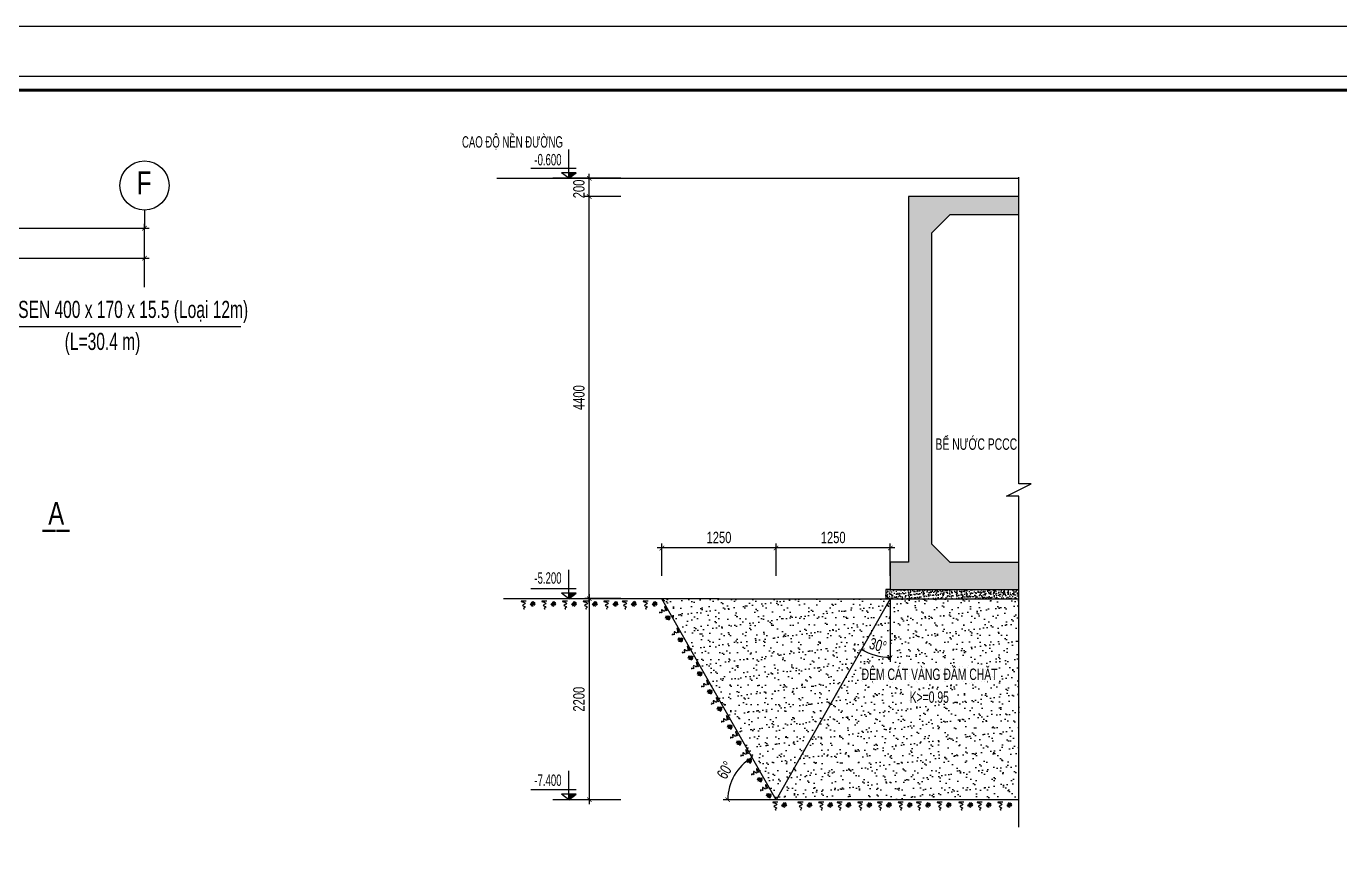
# Model space of a CAD drawing. Header units: millimetres. Extents: x -743195 to -406795, y -426565 to -367165.
# Drawn here: x -703179 to -674423, y -385035 to -367165 of the extents above; entities that cross this region are included whole.
import ezdxf
from ezdxf.enums import TextEntityAlignment as Align

# ---------------------------------------------------------------- set-up
doc = ezdxf.new("R2010")
doc.units = ezdxf.units.MM
doc.header["$LTSCALE"] = 1000
doc.header["$MEASUREMENT"] = 0
for name, color, linetype in [('CDC-KHUNGTEN', 7, 'Continuous'), ('CDC.02.DIM', 1, 'Continuous'), ('CDC.03.BORDER', 3, 'Continuous'), ('CDC.06.TEXT', 2, 'Continuous'), ('CDC.10.HATCH', 251, 'Continuous'), ('CHI', 1, 'Continuous'), ('DIM', 1, 'Continuous'), ('KCS_CHI', 1, 'Continuous'), ('KCS_HATCH', 8, 'Continuous')]:
    doc.layers.add(name, color=color, linetype=linetype)
doc.styles.add('ARIAL', font='arial.ttf', dxfattribs={"width": 0.7})
doc.styles.add('KCS_SMTEXT', font='arial.ttf', dxfattribs={"width": 0.7})
doc.dimstyles.new('1.50 HHT', dxfattribs={"dimscale": 100, "dimtxt": 2.5, "dimasz": 1, "dimexe": 1, "dimexo": 0, "dimgap": 1, "dimtad": 1, "dimdec": 0, "dimlfac": 0.5, "dimdsep": 46, "dimtxsty": 'ARIAL', "dimblk": 'ARCHTICK', "dimcen": 1, "dimdle": 1, "dimclrd": 1, "dimclre": 1, "dimclrt": 2, "dimadec": 0, "dimazin": 0, "dimtfac": 0.00072, "dimtdec": 0, "dimtix": 1, "dimtmove": 2, "dimatfit": 3, "dimldrblk": 'ARCHTICK', "dimfxl": 7, "dimtolj": 1, "dimarcsym": 1})
doc.dimstyles.new('100', dxfattribs={"dimscale": 100, "dimtxt": 2.5, "dimasz": 1, "dimexe": 1, "dimexo": 0, "dimgap": 1, "dimtad": 1, "dimdec": 0, "dimdsep": 46, "dimtxsty": 'ARIAL', "dimblk": 'ARCHTICK', "dimcen": 1, "dimdle": 1, "dimclrd": 1, "dimclre": 1, "dimclrt": 2, "dimadec": 0, "dimazin": 0, "dimtfac": 0.00072, "dimtdec": 0, "dimtix": 1, "dimtmove": 2, "dimatfit": 3, "dimldrblk": 'ARCHTICK', "dimfxl": 1, "dimtolj": 1, "dimarcsym": 0})

# ---------------------------------------------------------------- blocks, each defined once
blk = doc.blocks.new('_ArchTick')
at = {"color": 0, "linetype": 'ByBlock', "const_width": 0.15}
blk.add_lwpolyline([(-0.5, -0.5), (0.5, 0.5)], dxfattribs=at)
blk = doc.blocks.new('*D301')
at = {"layer": 'CDC.02.DIM', "color": 1, "linetype": 'Continuous', "lineweight": -2, "transparency": 16777216}
for p, q in [((-690165, -379693), (-690952, -379693)), ((-690852, -379593), (-690852, -384193)), ((-690165, -384093), (-690952, -384093))]:
    blk.add_line(p, q, dxfattribs=at)
at = {"layer": 'Defpoints', "color": 0, "transparency": 16777216}
for p in [(-690165, -379693), (-690852, -384093), (-690165, -384093)]:
    blk.add_point(p, dxfattribs=at)
at = {"layer": 'CDC.02.DIM', "color": 1, "lineweight": -2, "transparency": 16777216, "xscale": 100, "yscale": 100, "zscale": 100}
for p, rotation in [((-690852, -379693), 90), ((-690852, -384093), 270)]:
    blk.add_blockref('_ArchTick', p, dxfattribs=dict(at, rotation=rotation))
at = {"layer": 'CDC.02.DIM', "color": 2, "transparency": 16777216, "insert": (-691079, -381893), "char_height": 250, "attachment_point": 5, "rotation": 90, "style": 'ARIAL'}
blk.add_mtext('\\A1;2200', dxfattribs=at)
blk = doc.blocks.new('CAODO')
at = {"layer": 'KCS_HATCH'}
blk.add_hatch(color=256, dxfattribs=at).paths.add_polyline_path([(-3269.7, 14651), (-3309.7, 14651), (-3269.7, 14621)])
at = {"layer": 'CHI'}
for q in [(-3309.7, 14651), (-3229.7, 14651)]:
    blk.add_line((-3269.7, 14621), q, dxfattribs=at)
at = {"layer": 'DIM'}
for p, q in [((-3357.2, 14621), (-3182.2, 14621)), ((-3309.7, 14651), (-3229.7, 14651)), ((-3269.7, 14621), (-3269.7, 14651))]:
    blk.add_line(p, q, dxfattribs=at)
at = {"layer": 'KCS_CHI'}
for p, q in [((-3269.7, 14621), (-3269.7, 14778.1)), ((-3310.2, 14675.4), (-3062.5, 14675.4))]:
    blk.add_line(p, q, dxfattribs=at)
blk = doc.blocks.new('*D302')
at = {"layer": 'CDC.02.DIM', "color": 1, "linetype": 'Continuous', "lineweight": -2, "transparency": 16777216}
blk.add_line((-684263, -380529), (-684263, -381075), dxfattribs=at)
blk.add_arc((-684263, -379693), 1281, 240.3955, 270, dxfattribs=at)
at = {"layer": 'Defpoints', "color": 0, "transparency": 16777216}
for p in [(-684263, -379693), (-684263, -379693), (-684263, -380529), (-684695, -380899), (-686763, -384093)]:
    blk.add_point(p, dxfattribs=at)
at = {"layer": 'CDC.02.DIM', "color": 1, "lineweight": -2, "transparency": 16777216, "xscale": 100, "yscale": 100, "zscale": 100}
for p, rotation in [((-684896, -380807), 150.3955492539965), ((-684263, -380975), 359.9999999999992)]:
    blk.add_blockref('_ArchTick', p, dxfattribs=dict(at, rotation=rotation))
at = {"layer": 'CDC.02.DIM', "color": 2, "transparency": 16777216, "insert": (-684532, -380712), "char_height": 250, "attachment_point": 5, "rotation": 345.1978, "style": 'ARIAL'}
blk.add_mtext('\\A1;30%%D', dxfattribs=at)
blk = doc.blocks.new('*D303')
at = {"layer": 'CDC.02.DIM', "color": 1, "linetype": 'Continuous', "lineweight": -2, "transparency": 16777216}
for p, q in [((-690165, -370893), (-690952, -370893)), ((-690852, -379793), (-690852, -370793)), ((-690165, -379693), (-690952, -379693))]:
    blk.add_line(p, q, dxfattribs=at)
at = {"layer": 'Defpoints', "color": 0, "transparency": 16777216}
for p in [(-690852, -370893), (-690165, -370893), (-690165, -379693)]:
    blk.add_point(p, dxfattribs=at)
at = {"layer": 'CDC.02.DIM', "color": 1, "lineweight": -2, "transparency": 16777216, "xscale": 100, "yscale": 100, "zscale": 100}
for p, rotation in [((-690852, -370893), 90), ((-690852, -379693), 270)]:
    blk.add_blockref('_ArchTick', p, dxfattribs=dict(at, rotation=rotation))
at = {"layer": 'CDC.02.DIM', "color": 2, "transparency": 16777216, "insert": (-691079, -375293), "char_height": 250, "attachment_point": 5, "rotation": 90, "style": 'ARIAL'}
blk.add_mtext('\\A1;4400', dxfattribs=at)
blk = doc.blocks.new('*D304')
at = {"layer": 'CDC.02.DIM', "color": 1, "linetype": 'Continuous', "lineweight": -2, "transparency": 16777216}
for p, q in [((-690165, -370493), (-690952, -370493)), ((-690852, -370993), (-690852, -370393)), ((-690165, -370893), (-690952, -370893))]:
    blk.add_line(p, q, dxfattribs=at)
at = {"layer": 'Defpoints', "color": 0, "transparency": 16777216}
for p in [(-690852, -370493), (-690165, -370493), (-690165, -370893)]:
    blk.add_point(p, dxfattribs=at)
at = {"layer": 'CDC.02.DIM', "color": 1, "lineweight": -2, "transparency": 16777216, "xscale": 100, "yscale": 100, "zscale": 100}
for p, rotation in [((-690852, -370493), 90), ((-690852, -370893), 270)]:
    blk.add_blockref('_ArchTick', p, dxfattribs=dict(at, rotation=rotation))
at = {"layer": 'CDC.02.DIM', "color": 2, "transparency": 16777216, "insert": (-691079, -370725), "char_height": 250, "attachment_point": 5, "rotation": 90, "style": 'ARIAL'}
blk.add_mtext('\\A1;200', dxfattribs=at)
blk = doc.blocks.new('*D305')
at = {"layer": 'CDC.02.DIM', "color": 1, "linetype": 'Continuous', "lineweight": -2, "transparency": 16777216}
blk.add_line((-686869, -384093), (-687922, -384093), dxfattribs=at)
blk.add_arc((-686763, -384093), 1059, 119.6045, 180, dxfattribs=at)
at = {"layer": 'Defpoints', "color": 0, "transparency": 16777216}
for p in [(-689263, -379693), (-687571, -383409), (-686869, -384093), (-686763, -384093), (-686763, -384093)]:
    blk.add_point(p, dxfattribs=at)
at = {"layer": 'CDC.02.DIM', "color": 1, "lineweight": -2, "transparency": 16777216, "xscale": 100, "yscale": 100, "zscale": 100}
for p, rotation in [((-687286, -383172), 29.6044507460035), ((-687822, -384093), 269.9999999999482)]:
    blk.add_blockref('_ArchTick', p, dxfattribs=dict(at, rotation=rotation))
at = {"layer": 'CDC.02.DIM', "color": 2, "transparency": 16777216, "insert": (-687875, -383446), "char_height": 250, "attachment_point": 5, "rotation": 59.8022, "style": 'ARIAL'}
blk.add_mtext('\\A1;{\\fArial|b0|i0|c163|p34;60%%D}', dxfattribs=at)
blk = doc.blocks.new('*D306')
at = {"layer": 'CDC.02.DIM', "color": 1, "linetype": 'Continuous', "lineweight": -2, "transparency": 16777216}
for p, q in [((-684163, -378584), (-686863, -378584)), ((-686763, -379193), (-686763, -378484)), ((-684263, -379193), (-684263, -378484))]:
    blk.add_line(p, q, dxfattribs=at)
at = {"layer": 'Defpoints', "color": 0, "transparency": 16777216}
for p in [(-686763, -378584), (-686763, -379193), (-684263, -379193)]:
    blk.add_point(p, dxfattribs=at)
at = {"layer": 'CDC.02.DIM', "color": 1, "lineweight": -2, "transparency": 16777216, "xscale": 100, "yscale": 100, "zscale": 100, "rotation": 180}
blk.add_blockref('_ArchTick', (-686763, -378584), dxfattribs=at)
at = {"layer": 'CDC.02.DIM', "color": 1, "lineweight": -2, "transparency": 16777216, "xscale": 100, "yscale": 100, "zscale": 100}
blk.add_blockref('_ArchTick', (-684263, -378584), dxfattribs=at)
at = {"layer": 'CDC.02.DIM', "color": 2, "transparency": 16777216, "insert": (-685513, -378356), "char_height": 250, "attachment_point": 5, "style": 'ARIAL'}
blk.add_mtext('\\A1;1250', dxfattribs=at)
blk = doc.blocks.new('*D307')
at = {"layer": 'CDC.02.DIM', "color": 1, "linetype": 'Continuous', "lineweight": -2, "transparency": 16777216}
for p, q in [((-686663, -378584), (-689363, -378584)), ((-689263, -379193), (-689263, -378484)), ((-686763, -379193), (-686763, -378484))]:
    blk.add_line(p, q, dxfattribs=at)
at = {"layer": 'Defpoints', "color": 0, "transparency": 16777216}
for p in [(-689263, -378584), (-689263, -379193), (-686763, -379193)]:
    blk.add_point(p, dxfattribs=at)
at = {"layer": 'CDC.02.DIM', "color": 1, "lineweight": -2, "transparency": 16777216, "xscale": 100, "yscale": 100, "zscale": 100, "rotation": 180}
blk.add_blockref('_ArchTick', (-689263, -378584), dxfattribs=at)
at = {"layer": 'CDC.02.DIM', "color": 1, "lineweight": -2, "transparency": 16777216, "xscale": 100, "yscale": 100, "zscale": 100}
blk.add_blockref('_ArchTick', (-686763, -378584), dxfattribs=at)
at = {"layer": 'CDC.02.DIM', "color": 2, "transparency": 16777216, "insert": (-688013, -378356), "char_height": 250, "attachment_point": 5, "style": 'ARIAL'}
blk.add_mtext('\\A1;1250', dxfattribs=at)
blk = doc.blocks.new('*D356')
at = {"layer": 'CDC.02.DIM', "color": 1, "lineweight": -2, "transparency": 16777216}
for p, q in [((-707890, -372878), (-707890, -371487)), ((-700590, -372878), (-700590, -371487)), ((-707990, -371587), (-700490, -371587))]:
    blk.add_line(p, q, dxfattribs=at)
at = {"layer": 'Defpoints', "color": 0, "transparency": 16777216}
for p in [(-700590, -371587), (-707890, -372878), (-700590, -372878)]:
    blk.add_point(p, dxfattribs=at)
at = {"layer": 'CDC.02.DIM', "color": 1, "lineweight": -2, "transparency": 16777216, "xscale": 100, "yscale": 100, "zscale": 100, "rotation": 180}
blk.add_blockref('_ArchTick', (-707890, -371587), dxfattribs=at)
at = {"layer": 'CDC.02.DIM', "color": 1, "lineweight": -2, "transparency": 16777216, "xscale": 100, "yscale": 100, "zscale": 100}
blk.add_blockref('_ArchTick', (-700590, -371587), dxfattribs=at)
at = {"layer": 'CDC.02.DIM', "color": 2, "transparency": 16777216, "insert": (-704240, -371359), "char_height": 250, "attachment_point": 5, "style": 'ARIAL'}
blk.add_mtext('\\A1;7300', dxfattribs=at)
blk = doc.blocks.new('*D383')
at = {"layer": 'CDC.02.DIM', "color": 1, "lineweight": -2, "transparency": 16777216}
for p, q in [((-706990, -372239), (-700490, -372239)), ((-706890, -372878), (-706890, -372139)), ((-700590, -372878), (-700590, -372139))]:
    blk.add_line(p, q, dxfattribs=at)
at = {"layer": 'Defpoints', "color": 0, "transparency": 16777216}
for p in [(-700590, -372239), (-706890, -372878), (-700590, -372878)]:
    blk.add_point(p, dxfattribs=at)
at = {"layer": 'CDC.02.DIM', "color": 1, "lineweight": -2, "transparency": 16777216, "xscale": 100, "yscale": 100, "zscale": 100, "rotation": 180}
blk.add_blockref('_ArchTick', (-706890, -372239), dxfattribs=at)
at = {"layer": 'CDC.02.DIM', "color": 1, "lineweight": -2, "transparency": 16777216, "xscale": 100, "yscale": 100, "zscale": 100}
blk.add_blockref('_ArchTick', (-700590, -372239), dxfattribs=at)
at = {"layer": 'CDC.02.DIM', "color": 2, "transparency": 16777216, "insert": (-703740, -372011), "char_height": 250, "attachment_point": 5, "style": 'ARIAL'}
blk.add_mtext('\\A1;6300', dxfattribs=at)
blk = doc.blocks.new('KHUNG A1')
at = {"layer": 'CDC-KHUNGTEN', "color": 8}
blk.add_lwpolyline([(10368.18, 709.17), (10447.22, 709.17), (10447.22, 1281.17), (9647.22, 1281.17), (9647.22, 709.17), (10368.18, 709.17)], dxfattribs=at)
at = {"layer": 'CDC-KHUNGTEN', "color": 255, "lineweight": 60}
blk.add_lwpolyline([(10366.22, 712.17), (10366.22, 1278.17), (9650.22, 1278.17), (9650.22, 712.17), (10366.22, 712.17)], close=True, dxfattribs=at)
at = {"layer": 'Defpoints', "color": 1, "ltscale": 0.2}
blk.add_lwpolyline([(9617.22, 698.17), (9617.22, 1292.17), (10458.22, 1292.17), (10458.22, 698.17), (9617.22, 698.17)], close=True, dxfattribs=at)

msp = doc.modelspace()

# ---------------------------------------------------------------- hatches: boundary and pattern name
at = {"layer": 'CDC.10.HATCH'}
h = msp.add_hatch(dxfattribs=at)
h.set_pattern_fill('CHAU-02', color=256, scale=30, style=0, pattern_type=2)
h.set_pattern_definition([(50, (-2825.58, 0), (215.178055, -18.82564), [22.5, -247.5]), (355, (-2825.58, 0), (-41.6254, 225.65764), [18, -198]), (100.4514, (-2807.65, -1.57), (173.552815, 206.83186), [19.12206, -210.342634]), (46.1842, (-2825.58, 60), (320.172315, -49.6557), [33.75, -371.25]), (96.6356, (-2798.9, 55.86), (280.39881, 292.23536), [28.68309, -315.5139]), (351.1842, (-2825.58, 60), (280.39858, 292.23558), [27, -297]), (21, (-2795.58, 45), (179.072116, -120.785667), [22.5, -247.5]), (226, (-2795.58, 45), (201.564637, -109.66194), [18, -198]), (71.4514, (-2780.66, 34.93), (252.06679, 96.75915), [19.12206, -210.342634]), (67.5, (-2825.58, 0), (-46.774855, 88.3123386), [0, -195.6, 0, -201, 0, -198.75]), (4.5, (-2825.58, 0), (85.005277, 114.030957), [0, -114.6, 0, -191.1, 0, -75.75]), (327.5, (-2892.48, 0), (160.146731, -6.7664615), [0, -75, 0, -234, 0, -310.5]), (317.5, (-2922.48, 0), (174.95585, 30.031495), [0, -97.5, 0, -155.4, 0, -220.5]), (315, (-2825.58, 0), (90.156115, 90.156115), []), (315, (-2825.58, 36.75), (90.156115, 90.156115), [])])
h.paths.add_polyline_path([(-681446.6, -370893.2), (-683862.5, -370893.2), (-683862.5, -378893.2), (-684262.5, -378893.2), (-684262.5, -379493.2), (-681446.6, -379493.2), (-681446.6, -378893.2), (-682962.5, -378893.2), (-683362.5, -378493.2), (-683362.5, -371693.2), (-682962.5, -371293.2), (-681446.6, -371293.2)])
h = msp.add_hatch(dxfattribs=at)
h.set_pattern_fill('AR-CONC', color=256, scale=20)
h.set_pattern_definition([(50, (-635717.27, -411557.43), (143.45204, -12.55043), [15, -165]), (355, (-635717.27, -411557.43), (-27.75027, 150.43843), [12, -132]), (100.4514, (-635705.32, -411558.47), (115.70188, 137.8879), [12.74804, -140.22842]), (46.1842, (-635717.27, -411517.43), (213.4482, -33.1038), [22.5, -247.5]), (96.6356, (-635699.48, -411520.19), (186.93254, 194.8236), [19.12206, -210.3426]), (351.1842, (-635717.27, -411517.43), (186.9324, 194.8237), [18, -198]), (21, (-635697.27, -411527.43), (119.3814, -80.52378), [15, -165]), (326, (-635697.27, -411527.43), (48.66307, 145.03), [12, -132]), (71.4514, (-635687.32, -411534.14), (168.04453, 64.5061), [12.74804, -140.22842]), (37.5, (-635717.27, -411557.43), (2.43197, 66.57877), [0, -130.4, 0, -134, 0, -132.5]), (7.5, (-635717.27, -411557.43), (52.61391, 78.88234), [0, -76.4, 0, -127.4, 0, -50.5]), (327.5, (-635761.87, -411557.43), (106.764487, -4.510974), [0, -50, 0, -156, 0, -207]), (317.5, (-635781.87, -411557.43), (116.63723, 20.021), [0, -65, 0, -103.6, 0, -147])])
h.paths.add_polyline_path([(-681446.6, -379693.2), (-681446.6, -379493.2), (-684262.5, -379493.2), (-684362.5, -379493.2), (-684362.5, -379693.2), (-684262.5, -379693.2)])
h = msp.add_hatch(dxfattribs=at)
h.set_pattern_fill('AR-SAND,_O', color=256, scale=150)
h.set_pattern_definition([(37.5, (-2825.58, 0), (-9.449004, 289.023565), [0, -228, 0, -255, 0, -243.75]), (7.5, (-2825.58, 0), (265.4665, 423.32191), [0, -123, 0, -205.5, 0, -78.75]), (327.5, (-3010.08, 0), (467.12128, 0.84886), [0, -75, 0, -270, 0, -352.5]), (317.5, (-3010.08, 0), (450.919, 131.65133), [0, -37.5, 0, -177, 0, -202.5])])
h.paths.add_polyline_path([(-681446.6, -379693.2), (-684262.5, -379693.2), (-686762.5, -384093.2), (-681446.6, -384093.2)])
h.paths.add_polyline_path([(-684262.5, -379693.2), (-688009.5, -379693.2), (-689262.5, -379693.2), (-686762.5, -384093.2)])
h.paths.add_polyline_path([(-684709.4, -380468.2), (-684256.8, -380587.8), (-684354, -380955.7), (-684806.6, -380836)], flags=24)
h.paths.add_polyline_path([(-684046.7, -381620.6), (-682840.6, -381620.6), (-682840.6, -381067.9), (-684046.7, -381067.9)], flags=24)

# ---------------------------------------------------------------- linework, layer by layer
at = {"layer": 'CDC.02.DIM'}
msp.add_line((-700590.5, -371186.7), (-700590.5, -371586.7), dxfattribs=at)
at = {"layer": 'CDC.03.BORDER'}
for p, q in [((-684262.5, -379493.2), (-684362.5, -379493.2)), ((-684362.5, -379493.2), (-684362.5, -379693.2)), ((-688009.5, -379693.2), (-692729.9, -379693.2)), ((-686762.5, -384093.2), (-689262.5, -379693.2)), ((-688009.5, -379693.2), (-684262.5, -379693.2)), ((-684362.5, -379693.2), (-681446.6, -379693.2)), ((-681446.6, -384093.2), (-686762.5, -384093.2))]:
    msp.add_line(p, q, dxfattribs=at)
for points in [[(-681446.6, -370893.2), (-683862.5, -370893.2), (-683862.5, -378893.2), (-684262.5, -378893.2), (-684262.5, -379493.2), (-681446.6, -379493.2)], [(-681446.6, -371293.2), (-682962.5, -371293.2), (-683362.5, -371693.2), (-683362.5, -378493.2), (-682962.5, -378893.2), (-681446.6, -378893.2)]]:
    msp.add_lwpolyline(points, dxfattribs=at)
at = {"layer": 'KCS_CHI'}
for p, q in [((-692876.5, -370493.2), (-681446.6, -370493.2)), ((-692066.2, -379758.2), (-692148.2, -379831.7)), ((-692141, -379796.4), (-692078.4, -379864.9)), ((-692050.1, -379770.7), (-692133.5, -379845.5)), ((-692038.4, -379783.4), (-692123.5, -379859.7)), ((-692121.3, -379770.9), (-692053.9, -379844.7)), ((-692106.3, -379751.6), (-692035.3, -379829.3)), ((-691613, -379758.2), (-691695, -379831.7)), ((-691687.9, -379796.4), (-691625.2, -379864.9)), ((-691596.9, -379770.7), (-691680.3, -379845.5)), ((-691585.2, -379783.4), (-691670.3, -379859.7)), ((-691668.1, -379770.9), (-691600.7, -379844.7)), ((-691653.1, -379751.6), (-691582.1, -379829.3)), ((-691159.8, -379758.2), (-691241.9, -379831.7)), ((-691234.7, -379796.4), (-691172.1, -379864.9)), ((-691143.8, -379770.7), (-691227.1, -379845.5)), ((-691132, -379783.4), (-691217.1, -379859.7)), ((-691215, -379770.9), (-691147.6, -379844.7)), ((-691200, -379751.6), (-691129, -379829.3)), ((-690706.7, -379758.2), (-690788.7, -379831.7)), ((-690781.5, -379796.4), (-690718.9, -379864.9)), ((-690690.6, -379770.7), (-690774, -379845.5)), ((-690678.9, -379783.4), (-690764, -379859.7)), ((-690761.8, -379770.9), (-690694.4, -379844.7)), ((-690746.8, -379751.6), (-690675.8, -379829.3)), ((-690253.5, -379758.2), (-690335.5, -379831.7)), ((-690328.4, -379796.4), (-690265.7, -379864.9)), ((-690237.4, -379770.7), (-690320.8, -379845.5)), ((-690225.7, -379783.4), (-690310.8, -379859.7)), ((-690308.6, -379770.9), (-690241.2, -379844.7)), ((-690293.6, -379751.6), (-690222.6, -379829.3)), ((-689851.4, -379758.2), (-689933.4, -379831.7)), ((-689926.3, -379796.4), (-689863.6, -379864.9)), ((-689835.4, -379770.7), (-689918.7, -379845.5)), ((-689823.6, -379783.4), (-689908.7, -379859.7)), ((-689906.5, -379770.9), (-689839.1, -379844.7)), ((-689891.5, -379751.6), (-689820.5, -379829.3)), ((-689395.8, -379758.2), (-689477.8, -379831.7)), ((-689470.7, -379796.4), (-689408.1, -379864.9)), ((-689379.8, -379770.7), (-689463.1, -379845.5)), ((-689368, -379783.4), (-689453.1, -379859.7)), ((-689450.9, -379770.9), (-689383.6, -379844.7)), ((-689436, -379751.6), (-689365, -379829.3)), ((-684262.5, -379693.2), (-686762.5, -384093.2)), ((-684262.5, -379693.2), (-684262.5, -380529.4)), ((-689080.3, -380149), (-689188.7, -380112.7)), ((-689075.1, -380132.5), (-689181.3, -380096.9)), ((-689072.1, -380112.3), (-689176.5, -380077.3)), ((-689142.3, -380066.1), (-689170.9, -380154.4)), ((-689110.4, -380070.7), (-689141.2, -380165.7)), ((-689086.2, -380074.2), (-689118.7, -380174.3)), ((-688807, -380629.9), (-688915.4, -380593.6)), ((-688801.8, -380613.4), (-688908, -380577.9)), ((-688798.8, -380593.3), (-688903.3, -380558.3)), ((-688869, -380547.1), (-688897.7, -380635.4)), ((-688837.1, -380551.7), (-688868, -380646.7)), ((-688812.9, -380555.2), (-688845.4, -380655.3)), ((-688583.2, -381023.9), (-688691.6, -380987.6)), ((-688577.9, -381007.5), (-688684.1, -380971.9)), ((-688574.9, -380987.3), (-688679.4, -380952.3)), ((-688645.1, -380941.1), (-688673.8, -381029.4)), ((-688613.3, -380945.7), (-688644.1, -381040.7)), ((-688589.1, -380949.2), (-688621.5, -381049.3)), ((-688446.5, -381290.7), (-688475.2, -381379)), ((-688414.6, -381295.3), (-688445.5, -381390.3)), ((-688390.4, -381298.8), (-688422.9, -381398.9)), ((-688384.6, -381373.5), (-688492.9, -381337.2)), ((-688379.3, -381357), (-688485.5, -381321.5)), ((-688376.3, -381336.9), (-688480.8, -381301.9)), ((-688160.7, -381767.5), (-688269.1, -381731.2)), ((-688155.4, -381751.1), (-688261.6, -381715.5)), ((-688152.4, -381730.9), (-688256.9, -381695.9)), ((-688222.6, -381684.7), (-688251.3, -381773)), ((-688190.8, -381689.3), (-688221.6, -381784.3)), ((-688166.6, -381692.8), (-688199, -381792.9)), ((-687948.1, -382141.6), (-688056.5, -382105.3)), ((-687942.9, -382125.1), (-688049.1, -382089.6)), ((-687939.9, -382105), (-688044.4, -382070)), ((-688010.1, -382058.8), (-688038.7, -382147.1)), ((-687978.2, -382063.4), (-688009, -382158.4)), ((-687954, -382066.9), (-687986.5, -382167)), ((-687724.3, -382535.6), (-687832.6, -382499.3)), ((-687719, -382519.2), (-687825.2, -382483.6)), ((-687716, -382499), (-687820.5, -382464)), ((-687786.2, -382452.8), (-687814.9, -382541.1)), ((-687754.4, -382457.4), (-687785.2, -382552.4)), ((-687730.2, -382460.9), (-687762.6, -382561)), ((-687525.6, -382885.2), (-687634, -382848.9)), ((-687520.4, -382868.7), (-687626.6, -382833.2)), ((-687517.4, -382848.6), (-687621.9, -382813.6)), ((-687587.6, -382802.4), (-687616.2, -382890.7)), ((-687555.7, -382807), (-687586.5, -382902)), ((-687531.5, -382810.5), (-687564, -382910.6)), ((-687301.8, -383279.2), (-687410.1, -383242.9)), ((-687296.5, -383262.8), (-687402.7, -383227.2)), ((-687293.5, -383242.6), (-687398, -383207.6)), ((-687363.7, -383196.4), (-687392.4, -383284.7)), ((-687331.9, -383201), (-687362.7, -383296)), ((-687307.7, -383204.5), (-687340.1, -383304.6)), ((-687068.4, -383690), (-687176.8, -383653.7)), ((-687063.1, -383673.5), (-687169.3, -383637.9)), ((-687060.2, -383653.3), (-687164.6, -383618.3)), ((-687130.4, -383607.1), (-687159, -383695.4)), ((-687098.5, -383611.7), (-687129.3, -383706.7)), ((-687074.3, -383615.2), (-687106.7, -383715.3)), ((-686869.8, -384039.6), (-686978.1, -384003.3)), ((-686864.5, -384023.1), (-686970.7, -383987.5)), ((-686861.5, -384002.9), (-686966, -383967.9)), ((-686931.7, -383956.7), (-686960.4, -384045)), ((-686899.9, -383961.3), (-686930.7, -384056.3)), ((-686875.7, -383964.8), (-686908.1, -384064.9)), ((-686762.5, -384093.2), (-686868.8, -384093.2)), ((-686559.3, -384158.2), (-686641.3, -384231.7)), ((-686543.2, -384170.7), (-686626.6, -384245.5)), ((-686614.4, -384170.9), (-686547, -384244.7)), ((-686599.4, -384151.6), (-686528.4, -384229.3)), ((-686006.1, -384158.2), (-686088.1, -384231.7)), ((-685990.1, -384170.7), (-686073.4, -384245.5)), ((-686061.2, -384170.9), (-685993.8, -384244.7)), ((-686046.2, -384151.6), (-685975.2, -384229.3)), ((-685553, -384158.2), (-685635, -384231.7)), ((-685536.9, -384170.7), (-685620.3, -384245.5)), ((-685608.1, -384170.9), (-685540.7, -384244.7)), ((-685593.1, -384151.6), (-685522.1, -384229.3)), ((-685150.9, -384158.2), (-685232.9, -384231.7)), ((-685134.8, -384170.7), (-685218.2, -384245.5)), ((-685206, -384170.9), (-685138.6, -384244.7)), ((-685191, -384151.6), (-685120, -384229.3)), ((-684697.7, -384158.2), (-684779.7, -384231.7)), ((-684681.6, -384170.7), (-684765, -384245.5)), ((-684752.8, -384170.9), (-684685.4, -384244.7)), ((-684737.8, -384151.6), (-684666.8, -384229.3)), ((-684267.5, -384158.2), (-684349.5, -384231.7)), ((-684251.4, -384170.7), (-684334.8, -384245.5)), ((-684322.6, -384170.9), (-684255.2, -384244.7)), ((-684307.6, -384151.6), (-684236.6, -384229.3)), ((-683814.3, -384158.2), (-683896.3, -384231.7)), ((-683798.2, -384170.7), (-683881.6, -384245.5)), ((-683869.4, -384170.9), (-683802, -384244.7)), ((-683854.4, -384151.6), (-683783.4, -384229.3)), ((-683412.2, -384158.2), (-683494.2, -384231.7)), ((-683396.1, -384170.7), (-683479.5, -384245.5)), ((-683467.3, -384170.9), (-683399.9, -384244.7)), ((-683452.3, -384151.6), (-683381.3, -384229.3)), ((-682959, -384158.2), (-683041.1, -384231.7)), ((-682943, -384170.7), (-683026.3, -384245.5)), ((-683014.2, -384170.9), (-682946.8, -384244.7)), ((-682999.2, -384151.6), (-682928.2, -384229.3)), ((-682486.6, -384158.2), (-682568.6, -384231.7)), ((-682470.6, -384170.7), (-682553.9, -384245.5)), ((-682541.7, -384170.9), (-682474.3, -384244.7)), ((-682526.7, -384151.6), (-682455.7, -384229.3)), ((-682084.6, -384158.2), (-682166.6, -384231.7)), ((-682068.5, -384170.7), (-682151.9, -384245.5)), ((-682139.7, -384170.9), (-682072.3, -384244.7)), ((-682124.7, -384151.6), (-682053.7, -384229.3)), ((-681631.4, -384158.2), (-681713.4, -384231.7)), ((-681615.3, -384170.7), (-681698.7, -384245.5)), ((-681686.5, -384170.9), (-681619.1, -384244.7)), ((-681671.5, -384151.6), (-681600.5, -384229.3)), ((-686634.2, -384196.4), (-686571.5, -384264.9)), ((-686531.5, -384183.4), (-686616.6, -384259.7)), ((-686081, -384196.4), (-686018.3, -384264.9)), ((-685978.3, -384183.4), (-686063.4, -384259.7)), ((-685627.8, -384196.4), (-685565.2, -384264.9)), ((-685525.2, -384183.4), (-685610.2, -384259.7)), ((-685225.7, -384196.4), (-685163.1, -384264.9)), ((-685123.1, -384183.4), (-685208.2, -384259.7)), ((-684772.6, -384196.4), (-684709.9, -384264.9)), ((-684669.9, -384183.4), (-684755, -384259.7)), ((-684342.3, -384196.4), (-684279.7, -384264.9)), ((-684239.7, -384183.4), (-684324.7, -384259.7)), ((-683889.1, -384196.4), (-683826.5, -384264.9)), ((-683786.5, -384183.4), (-683871.6, -384259.7)), ((-683487.1, -384196.4), (-683424.4, -384264.9)), ((-683384.4, -384183.4), (-683469.5, -384259.7)), ((-683033.9, -384196.4), (-682971.3, -384264.9)), ((-682931.3, -384183.4), (-683016.3, -384259.7)), ((-682561.5, -384196.4), (-682498.8, -384264.9)), ((-682458.8, -384183.4), (-682543.9, -384259.7)), ((-682159.4, -384196.4), (-682096.8, -384264.9)), ((-682056.8, -384183.4), (-682141.8, -384259.7)), ((-681706.2, -384196.4), (-681643.6, -384264.9)), ((-681603.6, -384183.4), (-681688.7, -384259.7))]:
    msp.add_line(p, q, dxfattribs=at)
msp.add_lwpolyline([(-681446.6, -384692.9), (-681446.6, -377449.7), (-681716.3, -377449.7), (-681176.9, -377180), (-681446.6, -377180), (-681446.6, -370465)], dxfattribs=at)
at = {"layer": 'KCS_CHI', "color": 1}
msp.add_lwpolyline([(-698481.2, -373746.5), (-705017.3, -373746.5), (-705238.7, -374200.9)], dxfattribs=at)
at = {"layer": 'KCS_CHI'}
msp.add_circle((-700590.5, -370649.8), 536.9, dxfattribs=at)
for points in [[(-692233.4, -379750.1), (-692297.6, -379747.8), (-692420.3, -379743.4), (-692180.8, -379792), (-692375.1, -379846.2), (-692215.4, -379868.9), (-692308.5, -379903.5), (-692280.3, -379914.3), (-692270.4, -379918.1)], [(-691780.3, -379750.1), (-691844.5, -379747.8), (-691967.1, -379743.4), (-691727.6, -379792), (-691921.9, -379846.2), (-691762.3, -379868.9), (-691855.3, -379903.5), (-691827.2, -379914.3), (-691817.2, -379918.1)], [(-691327.1, -379750.1), (-691391.3, -379747.8), (-691513.9, -379743.4), (-691274.4, -379792), (-691468.7, -379846.2), (-691309.1, -379868.9), (-691402.2, -379903.5), (-691374, -379914.3), (-691364, -379918.1)], [(-690873.9, -379750.1), (-690938.1, -379747.8), (-691060.8, -379743.4), (-690821.2, -379792), (-691015.6, -379846.2), (-690855.9, -379868.9), (-690949, -379903.5), (-690920.8, -379914.3), (-690910.8, -379918.1)], [(-690420.8, -379750.1), (-690485, -379747.8), (-690607.6, -379743.4), (-690368.1, -379792), (-690562.4, -379846.2), (-690402.7, -379868.9), (-690495.8, -379903.5), (-690467.7, -379914.3), (-690457.7, -379918.1)], [(-690018.7, -379750.1), (-690082.9, -379747.8), (-690205.5, -379743.4), (-689966, -379792), (-690160.3, -379846.2), (-690000.7, -379868.9), (-690093.8, -379903.5), (-690065.6, -379914.3), (-690055.6, -379918.1)], [(-689563.1, -379750.1), (-689627.3, -379747.8), (-689749.9, -379743.4), (-689510.4, -379792), (-689704.7, -379846.2), (-689545.1, -379868.9), (-689638.2, -379903.5), (-689610, -379914.3), (-689600, -379918.1)], [(-689147.7, -379962.9), (-689177.4, -379905.9), (-689234.2, -379797.2), (-689158.1, -380029.4), (-689301.2, -379887.2), (-689242.1, -380037.3), (-689318.2, -379973.4), (-689313.6, -380003.3), (-689312, -380013.8)], [(-688874.4, -380443.9), (-688904.1, -380386.9), (-688960.9, -380278.1), (-688884.9, -380510.4), (-689027.9, -380368.2), (-688968.9, -380518.2), (-689044.9, -380454.4), (-689040.4, -380484.2), (-689038.8, -380494.8)], [(-688650.6, -380837.9), (-688680.3, -380780.9), (-688737, -380672.1), (-688661, -380904.4), (-688804.1, -380762.2), (-688745, -380912.3), (-688821, -380848.4), (-688816.5, -380878.2), (-688814.9, -380888.8)], [(-688451.9, -381187.5), (-688481.6, -381130.5), (-688538.4, -381021.7), (-688462.4, -381254), (-688605.4, -381111.8), (-688546.4, -381261.8), (-688622.4, -381198), (-688617.9, -381227.8), (-688616.3, -381238.4)], [(-688228.1, -381581.5), (-688257.8, -381524.5), (-688314.5, -381415.7), (-688238.5, -381648), (-688381.6, -381505.8), (-688322.5, -381655.8), (-688398.5, -381592), (-688394, -381621.8), (-688392.4, -381632.4)], [(-688015.5, -381955.6), (-688045.2, -381898.6), (-688102, -381789.8), (-688026, -382022.1), (-688169, -381879.9), (-688109.9, -382029.9), (-688186, -381966.1), (-688181.5, -381995.9), (-688179.8, -382006.5)], [(-687791.6, -382349.6), (-687821.4, -382292.6), (-687878.1, -382183.8), (-687802.1, -382416.1), (-687945.2, -382273.9), (-687886.1, -382423.9), (-687962.1, -382360.1), (-687957.6, -382389.9), (-687956, -382400.5)], [(-687593, -382699.2), (-687622.7, -382642.2), (-687679.5, -382533.4), (-687603.5, -382765.7), (-687746.5, -382623.5), (-687687.4, -382773.5), (-687763.5, -382709.7), (-687759, -382739.5), (-687757.3, -382750.1)], [(-687369.1, -383093.2), (-687398.9, -383036.2), (-687455.6, -382927.4), (-687379.6, -383159.7), (-687522.7, -383017.5), (-687463.6, -383167.5), (-687539.6, -383103.7), (-687535.1, -383133.5), (-687533.5, -383144.1)], [(-687135.8, -383503.9), (-687165.5, -383447), (-687222.2, -383338.2), (-687146.2, -383570.4), (-687289.3, -383428.2), (-687230.2, -383578.3), (-687306.3, -383514.4), (-687301.7, -383544.3), (-687300.1, -383554.8)], [(-686937.1, -383853.5), (-686966.9, -383796.5), (-687023.6, -383687.7), (-686947.6, -383920), (-687090.7, -383777.8), (-687031.6, -383927.9), (-687107.6, -383864), (-687103.1, -383893.8), (-687101.5, -383904.4)], [(-686726.6, -384150.1), (-686790.8, -384147.8), (-686913.4, -384143.4), (-686673.9, -384192), (-686868.2, -384246.2), (-686708.5, -384268.9), (-686801.6, -384303.5), (-686773.5, -384314.3), (-686763.5, -384318.1)], [(-686173.4, -384150.1), (-686237.6, -384147.8), (-686360.2, -384143.4), (-686120.7, -384192), (-686315, -384246.2), (-686155.4, -384268.9), (-686248.5, -384303.5), (-686220.3, -384314.3), (-686210.3, -384318.1)], [(-685720.2, -384150.1), (-685784.4, -384147.8), (-685907.1, -384143.4), (-685667.5, -384192), (-685861.8, -384246.2), (-685702.2, -384268.9), (-685795.3, -384303.5), (-685767.1, -384314.3), (-685757.1, -384318.1)], [(-685318.1, -384150.1), (-685382.3, -384147.8), (-685505, -384143.4), (-685265.5, -384192), (-685459.8, -384246.2), (-685300.1, -384268.9), (-685393.2, -384303.5), (-685365, -384314.3), (-685355.1, -384318.1)], [(-684865, -384150.1), (-684929.2, -384147.8), (-685051.8, -384143.4), (-684812.3, -384192), (-685006.6, -384246.2), (-684847, -384268.9), (-684940, -384303.5), (-684911.9, -384314.3), (-684901.9, -384318.1)], [(-684434.7, -384150.1), (-684498.9, -384147.8), (-684621.6, -384143.4), (-684382, -384192), (-684576.3, -384246.2), (-684416.7, -384268.9), (-684509.8, -384303.5), (-684481.6, -384314.3), (-684471.6, -384318.1)], [(-683981.6, -384150.1), (-684045.7, -384147.8), (-684168.4, -384143.4), (-683928.9, -384192), (-684123.2, -384246.2), (-683963.5, -384268.9), (-684056.6, -384303.5), (-684028.4, -384314.3), (-684018.5, -384318.1)], [(-683579.5, -384150.1), (-683643.7, -384147.8), (-683766.3, -384143.4), (-683526.8, -384192), (-683721.1, -384246.2), (-683561.5, -384268.9), (-683654.5, -384303.5), (-683626.4, -384314.3), (-683616.4, -384318.1)], [(-683126.3, -384150.1), (-683190.5, -384147.8), (-683313.1, -384143.4), (-683073.6, -384192), (-683267.9, -384246.2), (-683108.3, -384268.9), (-683201.4, -384303.5), (-683173.2, -384314.3), (-683163.2, -384318.1)], [(-682653.9, -384150.1), (-682718.1, -384147.8), (-682840.7, -384143.4), (-682601.2, -384192), (-682795.5, -384246.2), (-682635.9, -384268.9), (-682729, -384303.5), (-682700.8, -384314.3), (-682690.8, -384318.1)], [(-682251.8, -384150.1), (-682316, -384147.8), (-682438.7, -384143.4), (-682199.1, -384192), (-682393.4, -384246.2), (-682233.8, -384268.9), (-682326.9, -384303.5), (-682298.7, -384314.3), (-682288.7, -384318.1)], [(-681798.6, -384150.1), (-681862.8, -384147.8), (-681985.5, -384143.4), (-681746, -384192), (-681940.3, -384246.2), (-681780.6, -384268.9), (-681873.7, -384303.5), (-681845.5, -384314.3), (-681835.6, -384318.1)]]:
    msp.add_open_spline(points, degree=3, knots=[0, 0, 0, 0, 59.0984904, 112.8918861, 153.5682342, 188.831625, 212.0758426, 224.8275609, 224.8275609, 224.8275609, 224.8275609], dxfattribs=at)

# ---------------------------------------------------------------- block references
at = {"xscale": 100, "yscale": 100, "zscale": 100}
msp.add_blockref('KHUNG A1', (-1704917.3, -496382.7), dxfattribs=at)
at = {"layer": 'KCS_CHI', "xscale": -4, "yscale": 4, "zscale": 4}
for p in [(-704380.4, -428977.3), (-704380.4, -438177.3), (-704380.4, -442577.3)]:
    msp.add_blockref('CAODO', p, dxfattribs=at)

# ---------------------------------------------------------------- texts
at = {"layer": 'CDC.06.TEXT', "style": 'KCS_SMTEXT', "width": 0.6}
for s, p in [('CAO ĐỘ NỀN ĐƯỜNG', (-692534.5, -369821.6)), ('-0.600', (-691757, -370209.6)), ('-5.200', (-691757, -379365.4)), ('-7.400', (-691757, -383791.5))]:
    msp.add_text(s, height=250, dxfattribs=at).set_placement(p, align=Align.CENTER)
at = {"layer": 'CDC.06.TEXT', "color": 6, "style": 'KCS_SMTEXT', "width": 0.75}
for s, p in [('F', (-700757.9, -370841.2)), ('A', (-702697.2, -378074.7)), ('__', (-702819, -378086.3))]:
    msp.add_text(s, height=500, dxfattribs=at).set_placement(p)
at = {"layer": 'CDC.06.TEXT', "style": 'ARIAL', "width": 0.65}
for s, p in [('CỪ LARSEN 400 x 170 x 15.5 (Loại 12m)', (-701484.9, -373361.8)), ('(L=30.4 m)', (-701509.2, -374062.1))]:
    msp.add_text(s, height=375, dxfattribs=at).set_placement(p, align=Align.MIDDLE_CENTER)
at = {"layer": 'CDC.06.TEXT', "color": 2, "style": 'ARIAL', "width": 0.65}
for s, p in [('BỂ NƯỚC PCCC', (-683273.2, -376435, -320000)), ('ĐỆM CÁT VÀNG ĐẦM CHẶT', (-684891.2, -381473.1)), ('K>=0.95', (-683838.3, -381973.1))]:
    msp.add_text(s, height=250, dxfattribs=at).set_placement(p)

# ---------------------------------------------------------------- dimensions: what is measured, and where the dimension line sits
at = {"layer": 'CDC.02.DIM'}
dim = msp.add_linear_dim(base=(-690851.6, -370493.2), p1=(-690165.3, -370893.2), p2=(-690165.3, -370493.2), angle=90, dimstyle='1.50 HHT', dxfattribs=at)
dim.commit()
dim.dimension.update_dxf_attribs({"geometry": '*D304', "text_midpoint": (-691079.2, -370724.5), "dimtype": 160})
for base, p2, picture, middle in [((-690851.6, -370893.2), (-690165.3, -370893.2), '*D303', (-691079.2, -375293.2)), ((-690851.6, -384093.2), (-690165.3, -384093.2), '*D301', (-691079.2, -381893.2))]:
    dim = msp.add_linear_dim(base=base, p1=(-690165.3, -379693.2), p2=p2, angle=90, dimstyle='1.50 HHT', dxfattribs=at)
    dim.commit()
    dim.dimension.update_dxf_attribs({"geometry": picture, "text_midpoint": middle})
for base, p1, p2, dimstyle, picture, middle in [((-700590.5, -371586.7), (-707890.5, -372878.2), (-700590.5, -372878.2), '100', '*D356', (-704240.5, -371359)), ((-700590.5, -372239.1), (-706890.5, -372878.2), (-700590.5, -372878.2), '100', '*D383', (-703740.5, -372011.3)), ((-689262.5, -378584.1), (-686762.5, -379193.2), (-689262.5, -379193.2), '1.50 HHT', '*D307', (-688012.5, -378356.5)), ((-686762.5, -378584.1), (-684262.5, -379193.2), (-686762.5, -379193.2), '1.50 HHT', '*D306', (-685512.5, -378356.5))]:
    dim = msp.add_linear_dim(base=base, p1=p1, p2=p2, dimstyle=dimstyle, dxfattribs=at)
    dim.commit()
    dim.dimension.update_dxf_attribs({"geometry": picture, "text_midpoint": middle})
for base, line1, line2, text, picture, middle in [((-687570.8, -383408.6), ((-686762.5, -384093.2), (-689262.5, -379693.2)), ((-686762.5, -384093.2), (-686868.8, -384093.2)), '{\\fArial|b0|i0|c163|p34;60%%D}', '*D305', (-687874.8, -383445.9)), ((-684695.2, -380899.3), ((-684262.5, -379693.2), (-684262.5, -380529.4)), ((-684262.5, -379693.2), (-686762.5, -384093.2)), '30%%D', '*D302', (-684531.7, -380711.9))]:
    dim = msp.add_angular_dim_2l(base=base, line1=line1, line2=line2, text=text, dimstyle='1.50 HHT', dxfattribs=at)
    dim.commit()
    dim.dimension.update_dxf_attribs({"geometry": picture, "text_midpoint": middle})

doc.saveas('drawing.dxf')
